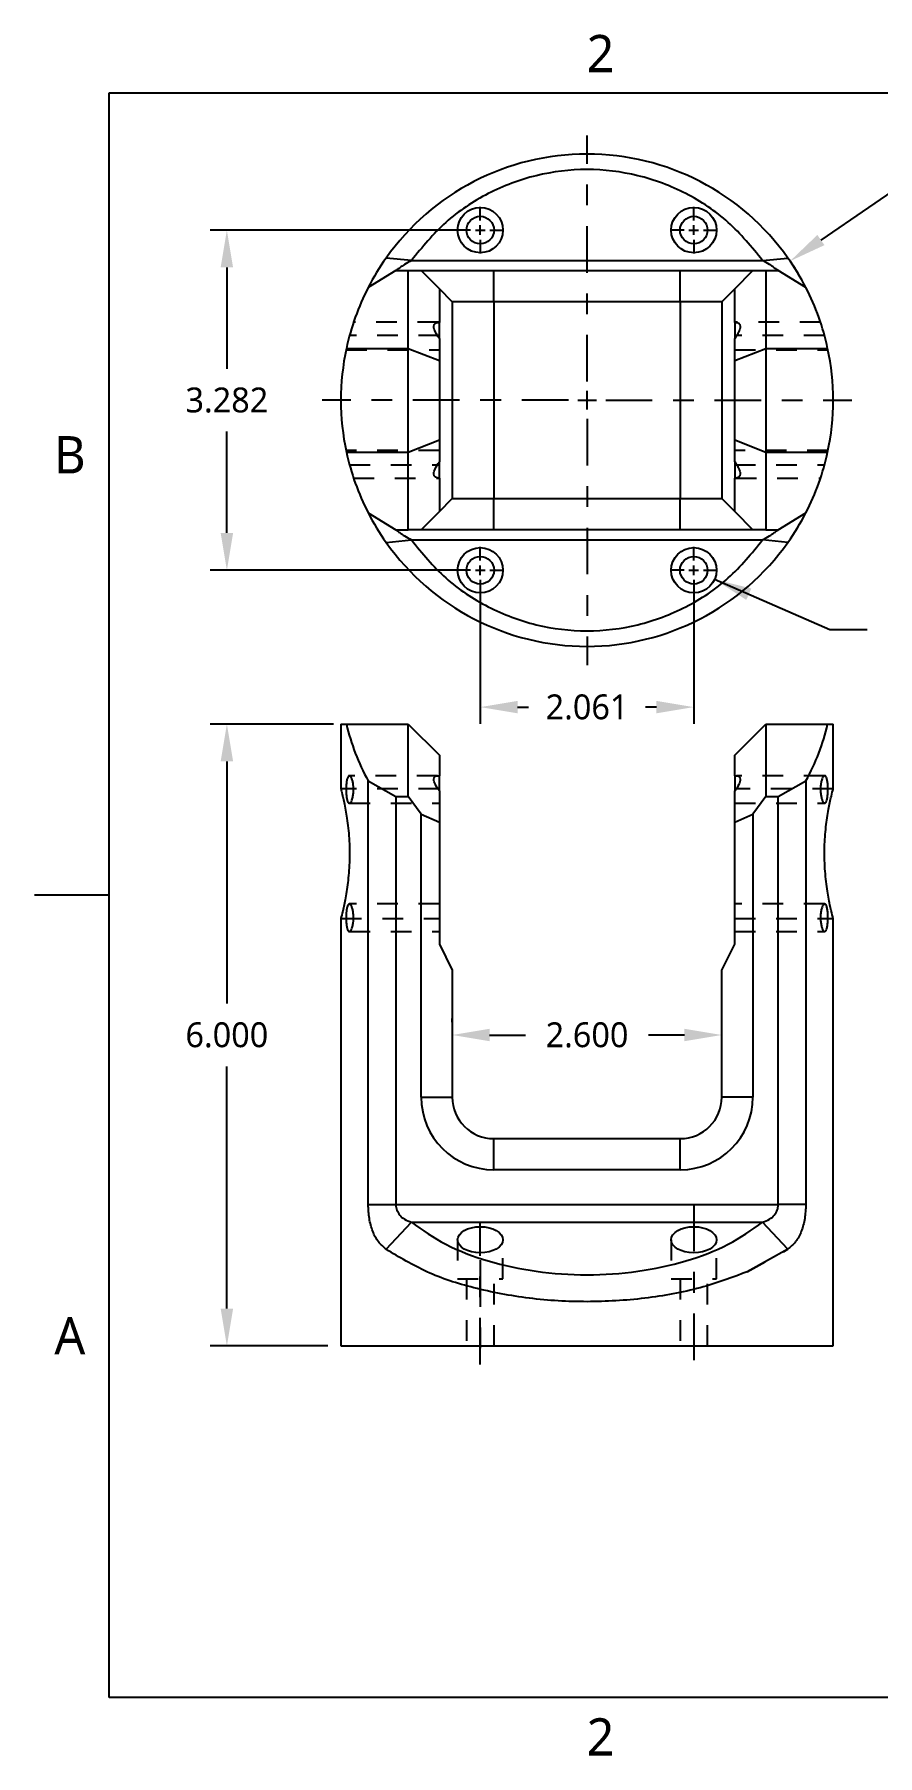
# Model space of a CAD drawing. Extents: x 0 to 11, y 0 to 8.5.
# Drawn here: x 0.04 to 4.11, y 0.1 to 8.4 of the extents above; entities that cross this region are included whole.
import ezdxf

# ---------------------------------------------------------------- set-up
doc = ezdxf.new("R2010")
doc.units = 0
doc.header["$LTSCALE"] = 0.5
doc.header["$MEASUREMENT"] = 0
doc.header["$PDMODE"] = 33
doc.header["$PDSIZE"] = 0.03937
doc.linetypes.add('CENTER', pattern=[0.72, 0.45, -0.09, 0.09, -0.09])
doc.linetypes.add('HIDDEN', pattern=[0.15, 0.1, -0.05])
doc.layers.get('DEFPOINTS').update_dxf_attribs({"linetype": 'CONTINUOUS'})
for name, color, linetype in [('ANNOTATION_LINES', 7, 'CONTINUOUS'), ('ANNOTATION_TEXT', 7, 'CONTINUOUS'), ('BORDER_FRAME', 7, 'CONTINUOUS'), ('BORDER_ZONES', 7, 'CONTINUOUS'), ('CENTERLINES', 7, 'CENTER'), ('CENTERMARKS', 7, 'CONTINUOUS'), ('HIDDEN', 7, 'HIDDEN'), ('TANGENT_LINES', 7, 'CONTINUOUS'), ('VISIBLE', 7, 'CONTINUOUS')]:
    doc.layers.add(name, color=color, linetype=linetype)
doc.styles.add('ONSHAPE-STANDARD', font='NotoSans-Regular.ttf')
doc.styles.add('ONSHAPE-STANDARD-DIMENSION', font='')
doc.styles.get('ONSHAPE-STANDARD-DIMENSION').set_extended_font_data('Noto Sans')
doc.dimstyles.new('ONSHAPE-STANDARD$0', dxfattribs={"dimtxt": 0.12, "dimasz": 0.18, "dimexe": 0.08, "dimexo": 0.0625, "dimgap": 0.09, "dimtad": 0, "dimtih": 1, "dimtoh": 1, "dimdec": 3, "dimzin": 7, "dimtxsty": 'ONSHAPE-STANDARD-DIMENSION', "dimcen": 0.09, "dimclrd": 7, "dimclre": 7, "dimclrt": 7, "dimadec": 1, "dimazin": 3, "dimtfac": 1, "dimtdec": 3, "dimtofl": 0, "dimtmove": 0, "dimatfit": 3, "dimtolj": 1, "dimtzin": 7})
doc.dimstyles.new('ONSHAPE-STANDARD$3', dxfattribs={"dimtxt": 0.12, "dimasz": 0.18, "dimexe": 0.08, "dimexo": 0.0625, "dimgap": 0.09, "dimtad": 0, "dimtih": 1, "dimtoh": 1, "dimdec": 3, "dimzin": 7, "dimtxsty": 'ONSHAPE-STANDARD-DIMENSION', "dimcen": 0, "dimclrd": 7, "dimclre": 7, "dimclrt": 7, "dimadec": 1, "dimazin": 3, "dimtfac": 1, "dimtdec": 3, "dimtofl": 0, "dimtmove": 0, "dimatfit": 3, "dimtolj": 1, "dimtzin": 7})

# ---------------------------------------------------------------- blocks, each defined once
blk = doc.blocks.new('*D3')
at = {"layer": 'ANNOTATION_TEXT', "color": 7}
for p, q in [((4.3068, 7.7357), (3.8323, 7.4108)), ((4.4868, 7.7357), (4.3068, 7.7357))]:
    blk.add_line(p, q, dxfattribs=at)
blk.add_arc((2.7041, 6.6381), 1.1875, 30.54371, 35.27871, dxfattribs=at)
blk.add_solid([(3.8154, 7.4355), (3.8493, 7.386), (3.6838, 7.3091)], dxfattribs=at)
at = {"layer": 'DEFPOINTS', "color": 0}
for p in [(3.6838, 7.3091), (1.7243, 5.9671)]:
    blk.add_point(p, dxfattribs=at)
at = {"layer": 'ANNOTATION_TEXT', "color": 7, "insert": (4.8469, 7.7357), "char_height": 0.12, "attachment_point": 5, "style": 'ONSHAPE-STANDARD-DIMENSION'}
blk.add_mtext('\\A1;%%c4.750', dxfattribs=at)
blk = doc.blocks.new('*D6')
at = {"layer": 'ANNOTATION_TEXT', "color": 7}
for p, q in [((1.4807, 5.0759), (0.8865, 5.0759)), ((0.9665, 4.8959), (0.9665, 3.7278)), ((0.9665, 2.2559), (0.9665, 3.424)), ((1.4541, 2.0759), (0.8865, 2.0759))]:
    blk.add_line(p, q, dxfattribs=at)
for points in [[(0.9965, 4.8959), (0.9365, 4.8959), (0.9665, 5.0759)], [(0.9365, 2.2559), (0.9965, 2.2559), (0.9665, 2.0759)]]:
    blk.add_solid(points, dxfattribs=at)
at = {"layer": 'DEFPOINTS', "color": 0}
for p in [(0.9665, 5.0759), (1.5432, 5.0759), (1.5166, 2.0759)]:
    blk.add_point(p, dxfattribs=at)
at = {"layer": 'ANNOTATION_TEXT', "color": 7, "insert": (0.9665, 3.5759), "char_height": 0.12, "attachment_point": 5, "style": 'ONSHAPE-STANDARD-DIMENSION'}
blk.add_mtext('\\A1;6.000', dxfattribs=at)
blk = doc.blocks.new('*D7')
at = {"layer": 'ANNOTATION_TEXT', "color": 7}
for p, q in [((2.0541, 3.6384), (2.0541, 3.6559)), ((3.3541, 3.6384), (3.3541, 3.6559)), ((2.2341, 3.5759), (2.4079, 3.5759)), ((3.1741, 3.5759), (3.0003, 3.5759))]:
    blk.add_line(p, q, dxfattribs=at)
for points in [[(2.2341, 3.6059), (2.2341, 3.5459), (2.0541, 3.5759)], [(3.1741, 3.5459), (3.1741, 3.6059), (3.3541, 3.5759)]]:
    blk.add_solid(points, dxfattribs=at)
at = {"layer": 'DEFPOINTS', "color": 0}
for p in [(2.0541, 3.5759), (3.3541, 3.5759), (3.3541, 3.5759)]:
    blk.add_point(p, dxfattribs=at)
at = {"layer": 'ANNOTATION_TEXT', "color": 7, "insert": (2.7041, 3.5759), "char_height": 0.12, "attachment_point": 5, "style": 'ONSHAPE-STANDARD-DIMENSION'}
blk.add_mtext('\\A1;2.600', dxfattribs=at)
blk = doc.blocks.new('*D8')
at = {"layer": 'ANNOTATION_TEXT', "color": 7}
for p, q in [((2.1889, 5.7552), (2.1889, 5.0776)), ((3.2192, 5.7552), (3.2192, 5.0776)), ((2.3689, 5.1576), (2.4223, 5.1576)), ((3.0392, 5.1576), (2.9858, 5.1576))]:
    blk.add_line(p, q, dxfattribs=at)
for points in [[(2.3689, 5.1876), (2.3689, 5.1276), (2.1889, 5.1576)], [(3.0392, 5.1276), (3.0392, 5.1876), (3.2192, 5.1576)]]:
    blk.add_solid(points, dxfattribs=at)
at = {"layer": 'DEFPOINTS', "color": 0}
for p in [(2.1889, 5.8177), (3.2192, 5.8177), (3.2192, 5.1576)]:
    blk.add_point(p, dxfattribs=at)
at = {"layer": 'ANNOTATION_TEXT', "color": 7, "insert": (2.7041, 5.1576), "char_height": 0.12, "attachment_point": 5, "style": 'ONSHAPE-STANDARD-DIMENSION'}
blk.add_mtext('\\A1;2.061', dxfattribs=at)
blk = doc.blocks.new('*D9')
at = {"layer": 'ANNOTATION_TEXT', "color": 7}
for p, q in [((2.1264, 7.4585), (0.8865, 7.4585)), ((0.9665, 7.2785), (0.9665, 6.7899)), ((0.9665, 5.9977), (0.9665, 6.4863)), ((2.1264, 5.8177), (0.8865, 5.8177))]:
    blk.add_line(p, q, dxfattribs=at)
for points in [[(0.9965, 7.2785), (0.9365, 7.2785), (0.9665, 7.4585)], [(0.9365, 5.9977), (0.9965, 5.9977), (0.9665, 5.8177)]]:
    blk.add_solid(points, dxfattribs=at)
at = {"layer": 'DEFPOINTS', "color": 0}
for p in [(0.9665, 7.4585), (2.1889, 7.4585), (2.1889, 5.8177)]:
    blk.add_point(p, dxfattribs=at)
at = {"layer": 'ANNOTATION_TEXT', "color": 7, "insert": (0.9665, 6.6381), "char_height": 0.12, "attachment_point": 5, "style": 'ONSHAPE-STANDARD-DIMENSION'}
blk.add_mtext('\\A1;3.282', dxfattribs=at)

msp = doc.modelspace()

# ---------------------------------------------------------------- linework, layer by layer
at = {"layer": 'ANNOTATION_LINES', "color": 7}
for p, q in [((3.31948, 5.77402, -2.78721), (3.87536, 5.53193, 2.78721)), ((3.87536, 5.53193), (4.05536, 5.53193))]:
    msp.add_line(p, q, dxfattribs=at)
msp.add_solid([(3.47253, 5.67464), (3.31948, 5.77402), (3.49649, 5.72965)], dxfattribs=at)
at = {"layer": 'BORDER_FRAME'}
for p, q in [((0.399, 0.38), (0.399, 8.12)), ((0.399, 8.12), (10.639, 8.12)), ((10.639, 0.38), (0.399, 0.38))]:
    msp.add_line(p, q, dxfattribs=at)
at = {"layer": 'BORDER_ZONES'}
msp.add_line((0.399, 4.25), (0.038, 4.25), dxfattribs=at)
at = {"layer": 'CENTERLINES'}
for p, q in [((3.21921, 2.75774), (3.21921, 1.98592)), ((2.18891, 1.98592), (2.18891, 2.6725)), ((2.18891, 2.48994), (2.18891, 1.98592))]:
    msp.add_line(p, q, dxfattribs=at)
at = {"layer": 'CENTERMARKS', "linetype": 'CENTER'}
for p, q in [((2.70406, 6.72811), (2.70406, 7.91561)), ((2.18891, 7.50509), (2.18891, 7.57159)), ((3.21921, 7.50509), (3.21921, 7.57159)), ((2.14236, 7.45854), (2.07586, 7.45854)), ((2.18891, 7.41199), (2.18891, 7.34549)), ((2.23546, 7.45854), (2.30196, 7.45854)), ((3.17266, 7.45854), (3.10616, 7.45854)), ((3.21921, 7.41199), (3.21921, 7.34549)), ((3.26576, 7.45854), (3.33226, 7.45854)), ((2.61406, 6.63811), (1.42656, 6.63811)), ((2.79406, 6.63811), (3.98156, 6.63811)), ((2.70406, 6.54811), (2.70406, 5.36061)), ((2.18891, 5.86424), (2.18891, 5.93074)), ((3.21921, 5.86424), (3.21921, 5.93074)), ((2.14236, 5.81769), (2.07586, 5.81769)), ((2.23546, 5.81769), (2.30196, 5.81769)), ((3.17266, 5.81769), (3.10616, 5.81769)), ((3.26576, 5.81769), (3.33226, 5.81769)), ((2.18891, 5.77114), (2.18891, 5.70464)), ((3.21921, 5.77114), (3.21921, 5.70464))]:
    msp.add_line(p, q, dxfattribs=at)
at = {"layer": 'CENTERMARKS', "linetype": 'CONTINUOUS'}
for p, q in [((2.18891, 7.43526), (2.18891, 7.48181)), ((3.21921, 7.43526), (3.21921, 7.48181)), ((2.16563, 7.45854), (2.21218, 7.45854)), ((3.19593, 7.45854), (3.24248, 7.45854)), ((2.70406, 6.59311), (2.70406, 6.68311)), ((2.65906, 6.63811), (2.74906, 6.63811)), ((2.16563, 5.81769), (2.21218, 5.81769)), ((2.18891, 5.79441), (2.18891, 5.84096)), ((3.19593, 5.81769), (3.24248, 5.81769)), ((3.21921, 5.79441), (3.21921, 5.84096))]:
    msp.add_line(p, q, dxfattribs=at)
at = {"layer": 'HIDDEN'}
for p, q in [((1.98643, 7.01397), (1.57748, 7.01397)), ((1.99156, 7.01397), (1.98643, 7.01397)), ((3.42168, 7.01397), (3.41656, 7.01397)), ((3.83063, 7.01397), (3.42168, 7.01397)), ((1.99156, 6.95061), (1.55791, 6.95061)), ((3.8502, 6.95061), (3.41656, 6.95061)), ((1.54184, 6.88097), (1.99156, 6.88097)), ((3.41656, 6.88097), (3.86627, 6.88097)), ((1.99156, 6.39525), (1.54174, 6.39525)), ((3.86638, 6.39525), (3.41656, 6.39525)), ((1.55743, 6.32561), (1.99156, 6.32561)), ((3.41656, 6.32561), (3.85069, 6.32561)), ((1.57731, 6.26225), (1.98643, 6.26225)), ((1.98643, 6.26225), (1.99156, 6.26225)), ((3.41656, 6.26225), (3.42168, 6.26225)), ((3.42168, 6.26225), (3.8308, 6.26225)), ((1.55755, 4.82678), (1.56066, 4.82582)), ((1.55763, 4.82678), (1.5576, 4.82678)), ((1.98319, 4.82678), (1.55763, 4.82678)), ((3.85055, 4.82678), (3.42492, 4.82678)), ((1.99156, 4.76342), (1.51656, 4.76342)), ((3.89156, 4.76342), (3.41656, 4.76342)), ((1.55756, 4.69378), (1.99156, 4.69378)), ((3.41656, 4.69378), (3.85048, 4.69378)), ((3.85056, 4.69378), (3.84746, 4.69473)), ((3.85048, 4.69378), (3.85051, 4.69378)), ((1.55755, 4.20806), (1.56066, 4.2071)), ((1.55763, 4.20806), (1.5576, 4.20806)), ((1.99156, 4.20806), (1.55763, 4.20806)), ((3.85055, 4.20806), (3.41656, 4.20806)), ((1.51656, 4.13842), (1.99156, 4.13842)), ((1.55756, 4.07506), (1.99156, 4.07506)), ((3.41656, 4.13842), (3.89156, 4.13842)), ((3.41656, 4.07506), (3.85048, 4.07506)), ((3.85048, 4.07506), (3.85051, 4.07506)), ((2.07953, 2.58809), (2.07953, 2.39994)), ((2.29828, 2.39994), (2.29828, 2.58809)), ((3.10983, 2.58809), (3.10983, 2.39994)), ((3.32858, 2.39994), (3.32858, 2.58809)), ((3.47648, 2.43371), (3.67347, 2.5426)), ((2.07953, 2.39994), (2.29828, 2.39994)), ((2.12241, 2.39994), (2.12241, 2.07592)), ((2.25541, 2.07592), (2.25541, 2.39994)), ((3.10983, 2.39994), (3.32858, 2.39994)), ((3.15271, 2.39994), (3.15271, 2.07592)), ((3.28571, 2.07592), (3.28571, 2.39994))]:
    msp.add_line(p, q, dxfattribs=at)
for points in [[(1.55444, 4.82572), (1.55479, 4.82596), (1.55557, 4.82649), (1.55685, 4.82667), (1.55755, 4.82678)], [(3.85367, 4.69483), (3.85332, 4.69459), (3.85254, 4.69406), (3.85127, 4.69388), (3.85056, 4.69378)], [(1.55444, 4.207), (1.55479, 4.20724), (1.55557, 4.20777), (1.55685, 4.20795), (1.55755, 4.20806)], [(3.85367, 4.07611), (3.85332, 4.07587), (3.85254, 4.07535), (3.85127, 4.07516), (3.85056, 4.07506)]]:
    msp.add_open_spline(points, degree=3, knots=[0, 0, 0, 0, 0.447315, 1, 1, 1, 1], dxfattribs=at)
at = {"layer": 'TANGENT_LINES'}
for p, q in [((1.85709, 7.31233), (3.55102, 7.31233)), ((2.25406, 7.11311), (2.25406, 7.26311)), ((3.15406, 7.11311), (3.15406, 7.26311)), ((2.25406, 7.11311), (2.25406, 6.16311)), ((3.15406, 7.11311), (3.15406, 6.16311)), ((2.25406, 6.01311), (2.25406, 6.16311)), ((3.15406, 6.01311), (3.15406, 6.16311)), ((1.85709, 5.9639), (3.55102, 5.9639)), ((1.90406, 3.27592), (2.05406, 3.27592)), ((3.50406, 3.27592), (3.35406, 3.27592)), ((2.25406, 2.92592), (2.25406, 3.07592)), ((3.15406, 2.92592), (3.15406, 3.07592)), ((1.78168, 2.75774), (3.62643, 2.75774)), ((1.85709, 2.6725), (3.55102, 2.6725))]:
    msp.add_line(p, q, dxfattribs=at)
at = {"layer": 'VISIBLE'}
for p, q in [((1.85709, 7.31233), (1.73464, 7.32396)), ((3.55102, 7.31233), (3.67347, 7.32396)), ((1.78168, 7.26311), (1.64832, 7.18179)), ((1.78168, 7.26311), (1.84156, 7.26311)), ((1.84156, 6.88811), (1.84156, 7.26311)), ((1.84156, 7.26311), (1.90406, 7.26311)), ((1.90406, 7.26311), (1.99156, 7.17561)), ((1.90406, 7.26311), (2.25406, 7.26311)), ((2.25406, 7.26311), (3.15406, 7.26311)), ((3.15406, 7.26311), (3.50406, 7.26311)), ((3.41656, 7.17561), (3.50406, 7.26311)), ((3.50406, 7.26311), (3.56656, 7.26311)), ((3.56656, 7.26311), (3.62643, 7.26311)), ((3.56656, 7.26311), (3.56656, 6.88811)), ((3.75979, 7.18179), (3.62643, 7.26311)), ((2.05406, 7.11311), (1.99156, 7.17561)), ((1.99156, 7.17561), (1.99156, 7.01363)), ((3.41656, 7.17561), (3.35406, 7.11311)), ((3.41656, 7.01363), (3.41656, 7.17561)), ((2.05406, 7.11311), (2.05406, 6.16311)), ((2.25406, 7.11311), (2.05406, 7.11311)), ((3.15406, 7.11311), (2.25406, 7.11311)), ((3.35406, 7.11311), (3.15406, 7.11311)), ((3.35406, 7.11311), (3.35406, 6.16311)), ((1.99156, 6.93624), (1.99156, 7.01363)), ((3.41656, 7.01363), (3.41656, 6.93624)), ((1.99156, 6.93624), (1.99156, 6.82899)), ((3.41656, 6.82899), (3.41656, 6.93624)), ((1.54317, 6.88811), (1.84156, 6.88811)), ((1.84156, 6.88811), (1.99156, 6.82899)), ((1.84156, 6.38811), (1.84156, 6.88811)), ((1.99156, 6.82899), (1.99156, 6.44724)), ((3.41656, 6.82899), (3.56656, 6.88811)), ((3.41656, 6.44724), (3.41656, 6.82899)), ((3.56656, 6.88811), (3.86494, 6.88811)), ((3.56656, 6.88811), (3.56656, 6.38811)), ((1.84156, 6.38811), (1.99156, 6.44724)), ((1.99156, 6.44724), (1.99156, 6.33999)), ((3.41656, 6.44724), (3.56656, 6.38811)), ((3.41656, 6.33999), (3.41656, 6.44724)), ((1.54317, 6.38811), (1.84156, 6.38811)), ((1.84156, 6.01311), (1.84156, 6.38811)), ((1.99156, 6.26259), (1.99156, 6.33999)), ((3.41656, 6.33999), (3.41656, 6.26259)), ((3.56656, 6.38811), (3.56656, 6.01311)), ((3.56656, 6.38811), (3.86494, 6.38811)), ((1.99156, 6.26259), (1.99156, 6.10061)), ((3.41656, 6.10061), (3.41656, 6.26259)), ((1.99156, 6.10061), (2.05406, 6.16311)), ((2.05406, 6.16311), (2.25406, 6.16311)), ((2.25406, 6.16311), (3.15406, 6.16311)), ((3.15406, 6.16311), (3.35406, 6.16311)), ((3.35406, 6.16311), (3.41656, 6.10061)), ((1.64832, 6.09444), (1.78168, 6.01311)), ((1.90406, 6.01311), (1.99156, 6.10061)), ((3.41656, 6.10061), (3.50406, 6.01311)), ((3.62643, 6.01311), (3.75979, 6.09444)), ((1.78168, 6.01311), (1.84156, 6.01311)), ((1.90406, 6.01311), (1.84156, 6.01311)), ((2.25406, 6.01311), (1.90406, 6.01311)), ((3.15406, 6.01311), (2.25406, 6.01311)), ((3.50406, 6.01311), (3.15406, 6.01311)), ((3.56656, 6.01311), (3.50406, 6.01311)), ((3.56656, 6.01311), (3.62643, 6.01311)), ((1.73464, 5.95227), (1.85709, 5.9639)), ((3.67347, 5.95227), (3.55102, 5.9639)), ((1.51656, 5.07592), (1.51656, 4.76342)), ((1.51656, 5.07592), (1.54317, 5.07592)), ((1.54317, 5.07592), (1.84156, 5.07592)), ((1.84156, 5.07592), (1.99156, 4.92592)), ((1.84156, 4.72592), (1.84156, 5.07592)), ((3.41656, 4.92592), (3.56656, 5.07592)), ((3.56656, 5.07592), (3.56656, 4.72592)), ((3.56656, 5.07592), (3.86494, 5.07592)), ((3.86494, 5.07592), (3.89156, 5.07592)), ((3.89156, 4.75923), (3.89156, 5.07592)), ((1.99156, 4.92592), (1.99156, 4.82582)), ((3.41656, 4.82582), (3.41656, 4.92592)), ((1.55758, 4.82678), (1.55444, 4.82572)), ((1.99156, 4.75358), (1.99156, 4.82582)), ((3.41656, 4.82582), (3.41656, 4.75358)), ((1.64832, 2.75774), (1.64832, 4.80182)), ((1.64832, 4.80182), (1.78168, 4.72592)), ((1.99156, 4.75358), (1.99156, 4.6024)), ((3.41656, 4.6024), (3.41656, 4.75358)), ((3.62643, 4.72592), (3.75979, 4.80182)), ((3.75979, 4.80182), (3.75979, 2.75774)), ((1.78168, 4.72592), (1.84156, 4.72592)), ((1.78168, 4.72592), (1.78168, 2.75774)), ((1.90406, 4.64042), (1.84156, 4.72592)), ((3.56656, 4.72592), (3.50406, 4.64042)), ((3.56656, 4.72592), (3.62643, 4.72592)), ((3.62643, 2.75774), (3.62643, 4.72592)), ((3.85053, 4.69378), (3.85367, 4.69483)), ((1.90406, 3.27592), (1.90406, 4.64042)), ((1.90406, 4.64042), (1.99156, 4.6024)), ((1.99156, 4.6024), (1.99156, 4.01342)), ((3.41656, 4.6024), (3.50406, 4.64042)), ((3.41656, 4.01342), (3.41656, 4.6024)), ((3.50406, 4.64042), (3.50406, 3.27592)), ((1.55758, 4.20806), (1.55444, 4.207)), ((1.51656, 4.1426), (1.51656, 2.07592)), ((3.85053, 4.07506), (3.85367, 4.07611)), ((3.89156, 2.07592), (3.89156, 4.13842)), ((1.99156, 4.01342), (2.05406, 3.88842)), ((3.35406, 3.88842), (3.41656, 4.01342)), ((2.05406, 3.88842), (2.05406, 3.27592)), ((3.35406, 3.27592), (3.35406, 3.88842)), ((2.25406, 3.07592), (3.15406, 3.07592)), ((3.15406, 2.92592), (2.25406, 2.92592)), ((1.64832, 2.75774), (1.78168, 2.75774)), ((3.75979, 2.75774), (3.62643, 2.75774)), ((1.73464, 2.5426), (1.85709, 2.6725)), ((3.67347, 2.5426), (3.55102, 2.6725)), ((3.67347, 2.5426), (3.47648, 2.43371)), ((1.51656, 2.07592), (3.89156, 2.07592))]:
    msp.add_line(p, q, dxfattribs=at)
for centre, radius in [((2.18891, 7.45854), 0.10938), ((3.21921, 7.45854), 0.10938), ((2.18891, 7.45854), 0.0665), ((3.21921, 7.45854), 0.0665), ((2.18891, 5.81769), 0.10938), ((3.21921, 5.81769), 0.10938), ((2.18891, 5.81769), 0.0665), ((3.21921, 5.81769), 0.0665)]:
    msp.add_circle(centre, radius, dxfattribs=at)
for centre, radius, start, end in [((2.70406, 6.63811), 1.1875, 35.278709, 144.721291), ((2.70406, 6.63811), 1.1875, 144.721291, 152.752745), ((2.70406, 6.63811), 1.1875, 27.247255, 35.278709), ((2.70406, 6.63811), 1.1875, 152.752745, 167.846803), ((2.70406, 6.63811), 1.1875, 12.153197, 27.247255), ((2.70406, 6.63811), 1.1875, 167.846803, 192.153197), ((2.70406, 6.63811), 1.1875, 347.846803, 12.153197), ((2.70406, 6.63811), 1.1875, 192.153197, 207.247255), ((2.70406, 6.63811), 1.1875, 332.752745, 347.846803), ((2.70406, 6.63811), 1.1875, 207.247255, 215.278709), ((2.70406, 6.63811), 1.1875, 324.721291, 332.752745), ((2.70406, 6.63811), 1.1875, 215.278709, 324.721291), ((2.25406, 3.27592), 0.35, 180, 270), ((2.25406, 3.27592), 0.2, 180, 270), ((3.15406, 3.27592), 0.2, 270, 0), ((3.15406, 3.27592), 0.35, 270, 0)]:
    msp.add_arc(centre, radius, start, end, dxfattribs=at)
at = {"layer": 'VISIBLE', "extrusion": (0, 0, -1)}
for centre, major_axis, ratio, start_param, end_param in [((2.03181, 6.94747), (0.06099, -0.06099), 0.4345523, 8.0941252, 9.9355635), ((3.37631, 6.94747), (0.06099, 0.06099), 0.4345523, 5.7723998, 7.6138381), ((2.03181, 6.32875), (-0.06099, -0.06099), 0.4345523, 5.7723998, 7.6138381), ((3.37631, 6.32875), (-0.06099, 0.06099), 0.4345523, 8.0941252, 9.9355635), ((2.03181, 4.76028), (0.06187, -0.06187), 0.3941632, 8.1285943, 9.9700326), ((3.37631, 4.76028), (0.06187, 0.06187), 0.3941632, 5.7379307, 7.579369)]:
    msp.add_ellipse(centre, major_axis=major_axis, ratio=ratio, start_param=start_param, end_param=end_param, dxfattribs=at)
at = {"layer": 'VISIBLE'}
for start_param, end_param in [(3.353706, 3.617147), (5.807631, 6.071072)]:
    msp.add_ellipse((2.70406, 5.30925), major_axis=(1.1875, 0), ratio=0.9333333, start_param=start_param, end_param=end_param, dxfattribs=at)
for centre in [(2.18891, 2.58809), (3.21921, 2.58809)]:
    msp.add_ellipse(centre, major_axis=(-0.10938, 0), ratio=0.5773503, dxfattribs=at)
for points, knots in [([(3.55102, 7.31233), (3.49864, 7.37639), (3.39387, 7.50452), (3.18489, 7.64302), (2.95186, 7.73067), (2.70406, 7.76058), (2.45625, 7.73067), (2.22322, 7.64302), (2.01424, 7.50452), (1.90947, 7.37639), (1.85709, 7.31233)], [0, 0, 0, 0, 0.1249974, 0.2500017, 0.3750009, 0.5, 0.6249991, 0.7499983, 0.8750026, 1, 1, 1, 1]), ([(1.85709, 7.31233), (1.84564, 7.30567), (1.82436, 7.2933), (1.80158, 7.27797), (1.78692, 7.26722), (1.78299, 7.26416), (1.78203, 7.26339), (1.78168, 7.26311)], [0, 0, 0, 0, 0.325863, 0.6055858, 0.8252514, 0.9360223, 1, 1, 1, 1]), ([(3.62643, 7.26311), (3.62608, 7.2634), (3.62511, 7.26417), (3.62117, 7.26724), (3.6065, 7.27801), (3.58373, 7.29335), (3.56246, 7.30569), (3.55102, 7.31233)], [0, 0, 0, 0, 0.064284, 0.1752084, 0.3949181, 0.6744824, 1, 1, 1, 1]), ([(1.78168, 6.01311), (1.78203, 6.01283), (1.78301, 6.01206), (1.78695, 6.00899), (1.80162, 5.99821), (1.82439, 5.98287), (1.84565, 5.97054), (1.85709, 5.9639)], [0, 0, 0, 0, 0.064284, 0.1752084, 0.3949181, 0.6744824, 1, 1, 1, 1]), ([(3.55102, 5.9639), (3.56247, 5.97056), (3.58375, 5.98292), (3.60653, 5.99826), (3.62119, 6.00901), (3.62512, 6.01206), (3.62608, 6.01283), (3.62643, 6.01311)], [0, 0, 0, 0, 0.325863, 0.6055858, 0.8252514, 0.9360223, 1, 1, 1, 1]), ([(1.85709, 5.9639), (1.90947, 5.89984), (2.01424, 5.7717), (2.22322, 5.6332), (2.45625, 5.54555), (2.70406, 5.51564), (2.95186, 5.54555), (3.18489, 5.6332), (3.39387, 5.7717), (3.49864, 5.89984), (3.55102, 5.9639)], [0, 0, 0, 0, 0.1249974, 0.2500017, 0.3750009, 0.5, 0.6249991, 0.7499983, 0.8750026, 1, 1, 1, 1]), ([(1.55444, 4.82572), (1.55414, 4.82554), (1.553, 4.82485), (1.54693, 4.81469), (1.5442, 4.79945), (1.54191, 4.77932), (1.54144, 4.75763), (1.5423, 4.7364), (1.54468, 4.71769), (1.54803, 4.70375), (1.55323, 4.69467), (1.55634, 4.69403), (1.55756, 4.69378)], [0, 0, 0, 0, 0.032664, 0.1249608, 0.238648, 0.3652097, 0.4970192, 0.6273148, 0.7496368, 0.8574644, 0.9444185, 1, 1, 1, 1]), ([(1.55756, 4.69378), (1.5598, 4.69479), (1.565, 4.69713), (1.5706, 4.7099), (1.57523, 4.72738), (1.57767, 4.74857), (1.57773, 4.77013), (1.5757, 4.79015), (1.57161, 4.8073), (1.56702, 4.81988), (1.56, 4.82676), (1.55817, 4.82677), (1.55758, 4.82678)], [0, 0, 0, 0, 0.0747326, 0.1732271, 0.2901952, 0.416156, 0.5429256, 0.6652832, 0.7794314, 0.8803514, 0.9613353, 1, 1, 1, 1]), ([(3.85055, 4.82678), (3.84831, 4.82577), (3.84311, 4.82342), (3.83751, 4.81065), (3.83288, 4.79317), (3.83044, 4.77198), (3.83038, 4.75042), (3.83242, 4.7304), (3.83651, 4.71326), (3.84109, 4.70067), (3.84812, 4.6938), (3.84994, 4.69378), (3.85053, 4.69378)], [0, 0, 0, 0, 0.0747326, 0.1732271, 0.2901952, 0.416156, 0.5429256, 0.6652832, 0.7794314, 0.8803514, 0.9613353, 1, 1, 1, 1]), ([(3.85367, 4.69483), (3.85397, 4.69501), (3.85512, 4.6957), (3.86118, 4.70587), (3.86391, 4.7211), (3.8662, 4.74123), (3.86667, 4.76292), (3.86581, 4.78416), (3.86344, 4.80286), (3.86008, 4.8168), (3.85489, 4.82589), (3.85177, 4.82653), (3.85055, 4.82678)], [0, 0, 0, 0, 0.032664, 0.1249608, 0.238648, 0.3652097, 0.4970192, 0.6273148, 0.7496368, 0.8574644, 0.9444185, 1, 1, 1, 1]), ([(1.51656, 4.76342), (1.51785, 4.75846), (1.52135, 4.74515), (1.53335, 4.69465), (1.54706, 4.6201), (1.55771, 4.52321), (1.55951, 4.42006), (1.55254, 4.32304), (1.53962, 4.23846), (1.52678, 4.17824), (1.5176, 4.14234), (1.51675, 4.13916), (1.51656, 4.13842)], [0, 0, 0, 0, 0.0558102, 0.1500695, 0.267809, 0.4000308, 0.5362219, 0.668408, 0.7919398, 0.8994555, 0.9764428, 1, 1, 1, 1]), ([(3.89156, 4.13842), (3.89026, 4.14337), (3.88677, 4.15669), (3.87476, 4.20718), (3.86105, 4.28173), (3.8504, 4.37863), (3.8486, 4.48177), (3.85557, 4.57879), (3.86849, 4.66338), (3.88134, 4.72359), (3.89052, 4.75949), (3.89136, 4.76267), (3.89156, 4.76342)], [0, 0, 0, 0, 0.0558102, 0.1500695, 0.267809, 0.4000308, 0.5362219, 0.668408, 0.7919398, 0.8994555, 0.9764428, 1, 1, 1, 1]), ([(1.55444, 4.207), (1.55414, 4.20682), (1.553, 4.20613), (1.54693, 4.19597), (1.5442, 4.18073), (1.54191, 4.1606), (1.54144, 4.13891), (1.5423, 4.11768), (1.54468, 4.09897), (1.54803, 4.08503), (1.55323, 4.07595), (1.55634, 4.07531), (1.55756, 4.07506)], [0, 0, 0, 0, 0.032664, 0.1249608, 0.238648, 0.3652097, 0.4970192, 0.6273148, 0.7496368, 0.8574644, 0.9444185, 1, 1, 1, 1]), ([(1.55756, 4.07506), (1.5598, 4.07607), (1.565, 4.07841), (1.5706, 4.09118), (1.57523, 4.10866), (1.57767, 4.12985), (1.57773, 4.15141), (1.5757, 4.17143), (1.57161, 4.18858), (1.56702, 4.20116), (1.56, 4.20804), (1.55817, 4.20805), (1.55758, 4.20806)], [0, 0, 0, 0, 0.0747326, 0.1732271, 0.2901952, 0.416156, 0.5429256, 0.6652832, 0.7794314, 0.8803514, 0.9613353, 1, 1, 1, 1]), ([(3.85055, 4.20806), (3.84831, 4.20705), (3.84311, 4.20471), (3.83751, 4.19193), (3.83288, 4.17445), (3.83044, 4.15326), (3.83038, 4.1317), (3.83242, 4.11168), (3.83651, 4.09454), (3.84109, 4.08195), (3.84812, 4.07508), (3.84994, 4.07506), (3.85053, 4.07506)], [0, 0, 0, 0, 0.0747326, 0.1732271, 0.2901952, 0.416156, 0.5429256, 0.6652832, 0.7794314, 0.8803514, 0.9613353, 1, 1, 1, 1]), ([(3.85367, 4.07611), (3.85397, 4.07629), (3.85512, 4.07698), (3.86118, 4.08715), (3.86391, 4.10238), (3.8662, 4.12251), (3.86667, 4.1442), (3.86581, 4.16544), (3.86344, 4.18414), (3.86008, 4.19808), (3.85489, 4.20717), (3.85177, 4.20781), (3.85055, 4.20806)], [0, 0, 0, 0, 0.032664, 0.1249608, 0.238648, 0.3652097, 0.4970192, 0.6273148, 0.7496368, 0.8574644, 0.9444185, 1, 1, 1, 1]), ([(1.73464, 2.5426), (1.72163, 2.55388), (1.69498, 2.57699), (1.66844, 2.62873), (1.65146, 2.69003), (1.64938, 2.73491), (1.64832, 2.75774)], [0, 0, 0, 0, 0.2323983, 0.4762563, 0.7335726, 1, 1, 1, 1]), ([(1.78168, 2.75774), (1.78196, 2.75312), (1.78253, 2.74389), (1.78572, 2.73055), (1.79963, 2.70526), (1.8234, 2.68575), (1.84556, 2.67703), (1.85709, 2.6725)], [0, 0, 0, 0, 0.1520481, 0.3040175, 0.5219182, 0.7513993, 1, 1, 1, 1]), ([(3.55102, 2.6725), (3.56256, 2.67705), (3.58474, 2.68579), (3.60852, 2.70534), (3.62242, 2.73061), (3.6256, 2.74393), (3.62616, 2.75314), (3.62643, 2.75774)], [0, 0, 0, 0, 0.2487934, 0.4784097, 0.6962923, 0.8481389, 1, 1, 1, 1]), ([(3.75979, 2.75774), (3.75875, 2.73506), (3.75671, 2.69039), (3.73978, 2.629), (3.71327, 2.57722), (3.68653, 2.55396), (3.67347, 2.5426)], [0, 0, 0, 0, 0.2656629, 0.5231169, 0.7670386, 1, 1, 1, 1]), ([(1.85709, 2.6725), (1.9103, 2.63519), (2.01974, 2.55847), (2.22744, 2.48056), (2.45856, 2.43067), (2.70406, 2.4138), (2.94955, 2.43067), (3.18067, 2.48056), (3.38837, 2.55847), (3.49781, 2.63519), (3.55102, 2.6725)], [0, 0, 0, 0, 0.1170369, 0.2406942, 0.3691215, 0.5, 0.6308785, 0.7593058, 0.8829631, 1, 1, 1, 1]), ([(3.47648, 2.43371), (3.40287, 2.40597), (3.25077, 2.34866), (2.98132, 2.30081), (2.70416, 2.28404), (2.42639, 2.30022), (2.15873, 2.35093), (1.92914, 2.42505), (1.7988, 2.50382), (1.73464, 2.5426)], [0, 0, 0, 0, 0.1377407, 0.2846231, 0.4332246, 0.5818238, 0.7287087, 0.8664481, 1, 1, 1, 1])]:
    msp.add_open_spline(points, degree=3, knots=knots, dxfattribs=at)

# ---------------------------------------------------------------- texts
at = {"layer": 'BORDER_ZONES', "char_height": 0.18, "attachment_point": 5, "style": 'ONSHAPE-STANDARD'}
for s, insert in [('2', (2.769, 8.31)), ('B', (0.209, 6.375)), ('A', (0.209, 2.125)), ('2', (2.769, 0.19))]:
    msp.add_mtext(s, dxfattribs=dict(at, insert=insert))

# ---------------------------------------------------------------- dimensions: what is measured, and where the dimension line sits
at = {"layer": 'ANNOTATION_TEXT'}
dim = msp.add_diameter_dim_2p(p1=(1.72429, 5.96714, 1.5), p2=(3.68383, 7.30909, 1.5), dimstyle='ONSHAPE-STANDARD$3', override={"dimlfac": 2, "dimpost": '%%c<>', "dimtofl": 0, "dimtmove": 0, "dimatfit": 3}, dxfattribs=at)
dim.commit()
dim.dimension.update_dxf_attribs({"geometry": '*D3', "text_midpoint": (4.84688, 7.73574), "dimtype": 163})
for base, p1, p2, picture, middle in [((0.96652, 7.45854), (2.18891, 5.81769, -5.57443), (2.18891, 7.45854, -1.17598), '*D9', (0.96652, 6.63811)), ((0.96652, 5.07592), (1.51656, 2.07592, -0.59375), (1.54317, 5.07592, -0.34375), '*D6', (0.96652, 3.57592))]:
    dim = msp.add_linear_dim(base=base, p1=p1, p2=p2, angle=90, dimstyle='ONSHAPE-STANDARD$0', override={"dimlfac": 2, "dimpost": ''}, dxfattribs=at)
    dim.commit()
    dim.dimension.update_dxf_attribs({"geometry": picture, "text_midpoint": middle, "dimtype": 160})
for base, p1, p2, picture, middle in [((3.21921, 5.15763), (2.18891, 5.81769, -1.17598), (3.21921, 5.81769, -1.17598), '*D8', (2.70406, 5.15763)), ((3.35406, 3.57592), (2.05406, 3.57592, -0.11875), (3.35406, 3.57592, -0.11875), '*D7', (2.70406, 3.57592))]:
    dim = msp.add_linear_dim(base=base, p1=p1, p2=p2, dimstyle='ONSHAPE-STANDARD$0', override={"dimlfac": 2, "dimpost": ''}, dxfattribs=at)
    dim.commit()
    dim.dimension.update_dxf_attribs({"geometry": picture, "text_midpoint": middle, "dimtype": 160})

doc.saveas('drawing.dxf')
